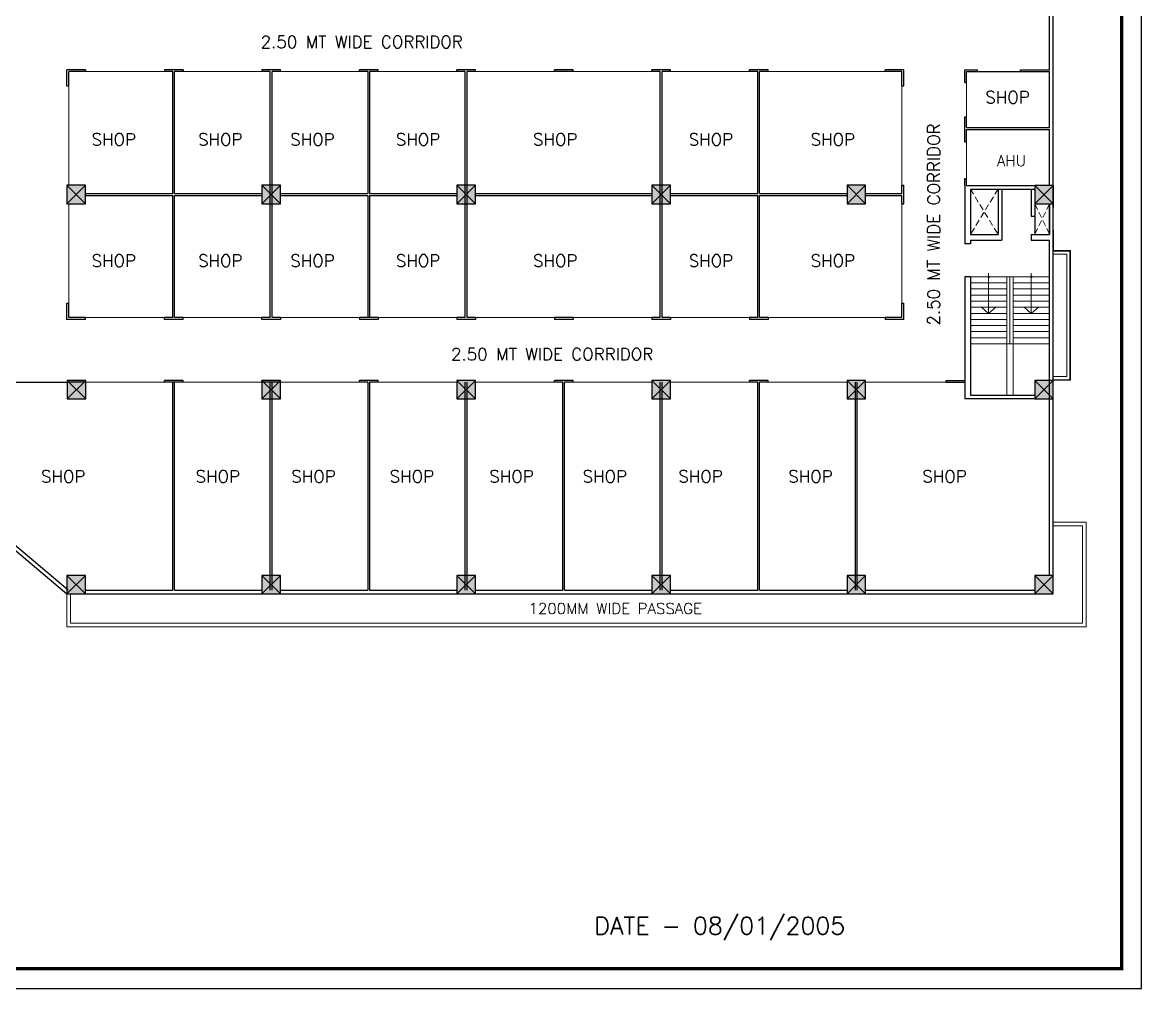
# Model space of a CAD drawing. Extents: x -14054 to 906348, y -36965 to 188562.
# Drawn here: x 380946 to 426857, y 60442 to 100074 of the extents above; entities that cross this region are included whole.
import ezdxf

# ---------------------------------------------------------------- set-up
doc = ezdxf.new("R2010")
doc.units = 0
doc.header["$LTSCALE"] = 1000
doc.header["$MEASUREMENT"] = 0
doc.linetypes.add('HIDDEN', pattern=[0.375, 0.25, -0.125])
for name, color, linetype in [('BOR', 5, 'CONTINUOUS'), ('COL', 5, 'CONTINUOUS'), ('DOOR', 6, 'CONTINUOUS'), ('SOLID', 252, 'CONTINUOUS')]:
    doc.layers.add(name, color=color, linetype=linetype)
for name, color, linetype, lineweight in [('HIDDEN', 7, 'HIDDEN', 15), ('STAIR', 4, 'CONTINUOUS', 15), ('TEXT', 3, 'CONTINUOUS', 15), ('WALL', 2, 'CONTINUOUS', 30), ('WIN', 6, 'CONTINUOUS', 9)]:
    doc.layers.add(name, color=color, linetype=linetype, lineweight=lineweight)
doc.styles.add('ROMAN', font='ROMANS')

# ---------------------------------------------------------------- blocks, each defined once
blk = doc.blocks.new('*U46')
at = {"layer": 'SOLID'}
for points in [[(382773.13, 92633.38), (383533.13, 92633.38), (383533.13, 93393.38), (382773.13, 93393.38)], [(390773.13, 92633.38), (391533.13, 92633.38), (391533.13, 93393.38), (390773.13, 93393.38)], [(398773.13, 92633.38), (399533.13, 92633.38), (399533.13, 93393.38), (398773.13, 93393.38)], [(406773.13, 92633.38), (407533.13, 92633.38), (407533.13, 93393.38), (406773.13, 93393.38)], [(414773.13, 92633.38), (415533.13, 92633.38), (415533.13, 93393.38), (414773.13, 93393.38)], [(422473.13, 92629.38), (423233.13, 92629.38), (423233.13, 93389.38), (422473.13, 93389.38)], [(382783.13, 84629.38), (383543.13, 84629.38), (383543.13, 85389.38), (382783.13, 85389.38)], [(390773.13, 84629.38), (391533.13, 84629.38), (391533.13, 85389.38), (390773.13, 85389.38)], [(398773.13, 84629.38), (399533.13, 84629.38), (399533.13, 85389.38), (398773.13, 85389.38)], [(406773.13, 84629.38), (407533.13, 84629.38), (407533.13, 85389.38), (406773.13, 85389.38)], [(414773.13, 84629.38), (415533.13, 84629.38), (415533.13, 85389.38), (414773.13, 85389.38)], [(422473.13, 84629.38), (423233.13, 84629.38), (423233.13, 85389.38), (422473.13, 85389.38)], [(382773.13, 76629.38), (383533.13, 76629.38), (383533.13, 77389.38), (382773.13, 77389.38)], [(390773.13, 76629.38), (391533.13, 76629.38), (391533.13, 77389.38), (390773.13, 77389.38)], [(398773.13, 76629.38), (399533.13, 76629.38), (399533.13, 77389.38), (398773.13, 77389.38)], [(406773.13, 76629.38), (407533.13, 76629.38), (407533.13, 77389.38), (406773.13, 77389.38)], [(414773.13, 76629.38), (415533.13, 76629.38), (415533.13, 77389.38), (414773.13, 77389.38)], [(422473.13, 76629.38), (423233.13, 76629.38), (423233.13, 77389.38), (422473.13, 77389.38)]]:
    blk.add_hatch(color=256, dxfattribs=at).paths.add_polyline_path(points)
at = {"layer": 'BOR', "color": 2, "ltscale": 140}
blk.add_lwpolyline([(319469.15, 139976.49), (319469.15, 60441.6), (426857.32, 60441.6), (426857.32, 139976.49)], close=True, dxfattribs=at)
at = {"layer": 'BOR', "ltscale": 140, "const_width": 136.54}
blk.add_lwpolyline([(426038.07, 61260.85), (320288.41, 61260.85), (320288.41, 139157.23), (426038.07, 139157.23)], close=True, dxfattribs=at)
at = {"layer": 'COL', "color": 7}
for p, q in [((383533.13, 93393.38), (382773.13, 92633.38)), ((382773.13, 93393.38), (383533.13, 92633.38)), ((391533.13, 93393.38), (390773.13, 92633.38)), ((390773.13, 93393.38), (391533.13, 92633.38)), ((399533.13, 93393.38), (398773.13, 92633.38)), ((398773.13, 93393.38), (399533.13, 92633.38)), ((407533.13, 93393.38), (406773.13, 92633.38)), ((406773.13, 93393.38), (407533.13, 92633.38)), ((415533.13, 93393.38), (414773.13, 92633.38)), ((414773.13, 93393.38), (415533.13, 92633.38)), ((423233.13, 93389.38), (422473.13, 92629.38)), ((422473.13, 93389.38), (423233.13, 92629.38)), ((423233.13, 93389.38), (422473.13, 92629.38)), ((422473.13, 93389.38), (423233.13, 92629.38)), ((383543.13, 85389.38), (382783.13, 84629.38)), ((382783.13, 85389.38), (383543.13, 84629.38)), ((391533.13, 85389.38), (390773.13, 84629.38)), ((390773.13, 85389.38), (391533.13, 84629.38)), ((399533.13, 85389.38), (398773.13, 84629.38)), ((398773.13, 85389.38), (399533.13, 84629.38)), ((407533.13, 85389.38), (406773.13, 84629.38)), ((406773.13, 85389.38), (407533.13, 84629.38)), ((415533.13, 85389.38), (414773.13, 84629.38)), ((414773.13, 85389.38), (415533.13, 84629.38)), ((423233.13, 85389.38), (422473.13, 84629.38)), ((422473.13, 85389.38), (423233.13, 84629.38)), ((383533.13, 77389.38), (382773.13, 76629.38)), ((382773.13, 77389.38), (383533.13, 76629.38)), ((391533.13, 77389.38), (390773.13, 76629.38)), ((390773.13, 77389.38), (391533.13, 76629.38)), ((399533.13, 77389.38), (398773.13, 76629.38)), ((398773.13, 77389.38), (399533.13, 76629.38)), ((407533.13, 77389.38), (406773.13, 76629.38)), ((406773.13, 77389.38), (407533.13, 76629.38)), ((415533.13, 77389.38), (414773.13, 76629.38)), ((414773.13, 77389.38), (415533.13, 76629.38)), ((423233.13, 77389.38), (422473.13, 76629.38)), ((422473.13, 77389.38), (423233.13, 76629.38))]:
    blk.add_line(p, q, dxfattribs=at)
at = {"layer": 'COL'}
for points in [[(382773.13, 92633.38), (383533.13, 92633.38), (383533.13, 93393.38), (382773.13, 93393.38)], [(390773.13, 92633.38), (391533.13, 92633.38), (391533.13, 93393.38), (390773.13, 93393.38)], [(398773.13, 92633.38), (399533.13, 92633.38), (399533.13, 93393.38), (398773.13, 93393.38)], [(406773.13, 92633.38), (407533.13, 92633.38), (407533.13, 93393.38), (406773.13, 93393.38)], [(414773.13, 92633.38), (415533.13, 92633.38), (415533.13, 93393.38), (414773.13, 93393.38)], [(422473.13, 92629.38), (423233.13, 92629.38), (423233.13, 93389.38), (422473.13, 93389.38)], [(382783.13, 84629.38), (383543.13, 84629.38), (383543.13, 85389.38), (382783.13, 85389.38)], [(390773.13, 84629.38), (391533.13, 84629.38), (391533.13, 85389.38), (390773.13, 85389.38)], [(398773.13, 84629.38), (399533.13, 84629.38), (399533.13, 85389.38), (398773.13, 85389.38)], [(406773.13, 84629.38), (407533.13, 84629.38), (407533.13, 85389.38), (406773.13, 85389.38)], [(414773.13, 84629.38), (415533.13, 84629.38), (415533.13, 85389.38), (414773.13, 85389.38)], [(422473.13, 84629.38), (423233.13, 84629.38), (423233.13, 85389.38), (422473.13, 85389.38)], [(382773.13, 76629.38), (383533.13, 76629.38), (383533.13, 77389.38), (382773.13, 77389.38)], [(390773.13, 76629.38), (391533.13, 76629.38), (391533.13, 77389.38), (390773.13, 77389.38)], [(398773.13, 76629.38), (399533.13, 76629.38), (399533.13, 77389.38), (398773.13, 77389.38)], [(406773.13, 76629.38), (407533.13, 76629.38), (407533.13, 77389.38), (406773.13, 77389.38)], [(414773.13, 76629.38), (415533.13, 76629.38), (415533.13, 77389.38), (414773.13, 77389.38)], [(422473.13, 76629.38), (423233.13, 76629.38), (423233.13, 77389.38), (422473.13, 77389.38)]]:
    blk.add_lwpolyline(points, close=True, dxfattribs=at)
at = {"layer": 'DOOR', "linetype": 'Continuous'}
blk.add_line((422473.04, 92119.38), (422473.04, 91369.38), dxfattribs=at)
at = {"layer": 'DOOR'}
blk.add_line((380083.13, 85314.38), (382783.13, 85314.38), dxfattribs=at)
at = {"layer": 'HIDDEN'}
for p, q in [((419833.04, 93239.61), (420973.04, 91369.38)), ((420973.04, 93239.61), (419833.05, 91369.38)), ((423083.04, 92629.38), (422473.04, 91369.38)), ((422473.13, 92629.38), (423083.05, 91369.38))]:
    blk.add_line(p, q, dxfattribs=at)
at = {"layer": 'STAIR'}
for p, q in [((421333.09, 89639.38), (419833.09, 89639.38)), ((421583.06, 89639.38), (423083.06, 89639.38)), ((421333.09, 89389.38), (419833.09, 89389.38)), ((421333.09, 89139.38), (419833.09, 89139.38)), ((421583.06, 89389.38), (423083.06, 89389.38)), ((421583.06, 89139.38), (423083.06, 89139.38)), ((421333.09, 88889.38), (419833.09, 88889.38)), ((421333.09, 88639.38), (419833.09, 88639.38)), ((421583.06, 88889.38), (423083.06, 88889.38)), ((421583.06, 88639.38), (423083.06, 88639.38)), ((421333.09, 88389.38), (419833.09, 88389.38)), ((421583.06, 88389.38), (423083.06, 88389.38)), ((421333.08, 88139.38), (419833.08, 88139.38)), ((421333.08, 87889.38), (419833.08, 87889.38)), ((421583.06, 88139.38), (423083.06, 88139.38)), ((421583.07, 87889.38), (423083.07, 87889.38)), ((421333.08, 87639.38), (419833.08, 87639.38)), ((421333.08, 87389.38), (419833.08, 87389.38)), ((421583.07, 87639.38), (423083.07, 87639.38)), ((421583.07, 87389.38), (423083.07, 87389.38)), ((421333.08, 87139.38), (419833.08, 87139.38)), ((421333.08, 86889.38), (419833.08, 86889.38)), ((421333.08, 86889.38), (421333.08, 84779.38)), ((421583.07, 87139.38), (423083.07, 87139.38)), ((421583.07, 86889.38), (423083.07, 86889.38)), ((421583.07, 86889.38), (421583.07, 84779.38))]:
    blk.add_line(p, q, dxfattribs=at)
at = {"layer": 'STAIR', "linetype": 'Continuous'}
for p, q in [((420583.09, 88139.38), (420583.09, 89789.38)), ((422333.06, 88139.38), (422333.06, 89789.38))]:
    blk.add_line(p, q, dxfattribs=at)
at = {"layer": 'STAIR', "color": 3}
blk.add_line((421458.07, 86889.38), (421458.07, 89639.38), dxfattribs=at)
at = {"layer": 'STAIR', "linetype": 'Continuous', "const_width": 50}
for points in [[(420583.09, 89664.38, 1), (420583.09, 89614.38, 1)], [(422333.06, 89664.38, 1), (422333.06, 89614.38, 1)]]:
    blk.add_lwpolyline(points, format="xyb", close=True, dxfattribs=at)
at = {"layer": 'STAIR', "color": 3}
blk.add_lwpolyline([(421583.06, 89639.38), (421333.07, 89639.38), (421333.06, 89639.38), (421333.07, 86889.38), (421333.08, 86889.38), (421583.07, 86889.38)], close=True, dxfattribs=at)
at = {"layer": 'STAIR', "linetype": 'Continuous'}
for points in [[(420295.41, 88389.38), (420583.09, 88139.38), (420870.77, 88389.38)], [(422045.37, 88389.38), (422333.06, 88139.38), (422620.74, 88389.38)]]:
    blk.add_lwpolyline(points, dxfattribs=at)
at = {"layer": 'WALL', "color": 2, "ltscale": 140}
for p, q in [((423233.13, 76629.38), (423233.13, 106369.89)), ((423083.13, 98129.37), (423083.13, 100626.38)), ((421883.13, 98054.38), (421883.13, 98129.38)), ((423083.13, 95759.38), (423083.13, 98054.37)), ((423083.13, 93389.38), (423083.13, 95684.38)), ((423083.13, 91369.38), (423083.13, 92629.38)), ((423083.13, 77389.38), (423083.13, 91139.38))]:
    blk.add_line(p, q, dxfattribs=at)
at = {"layer": 'WALL'}
for p, q in [((383533.13, 98129.38), (382773.13, 98129.38)), ((382773.13, 97469.38), (382773.13, 98129.38)), ((383533.13, 98054.38), (382848.13, 98054.38)), ((382848.13, 97469.38), (382848.13, 98054.38)), ((383533.13, 98129.38), (383533.13, 98054.38)), ((387540.63, 98129.38), (386780.63, 98129.38)), ((386780.63, 98129.38), (386780.63, 98054.38)), ((387117.13, 98054.38), (386780.63, 98054.38)), ((387117.13, 93050.88), (387117.13, 98054.38)), ((387540.63, 98054.38), (387192.13, 98054.38)), ((387192.13, 93050.88), (387192.13, 98054.38)), ((387540.63, 98129.38), (387540.63, 98054.38)), ((391533.13, 98129.38), (390773.13, 98129.38)), ((390773.13, 98129.38), (390773.13, 98054.38)), ((391115.63, 98054.38), (390773.13, 98054.38)), ((391115.63, 87964.38), (391115.63, 98054.38)), ((391190.63, 87964.38), (391190.63, 98054.38)), ((391533.13, 98054.38), (391190.63, 98054.38)), ((391533.13, 98054.38), (391533.13, 98129.38)), ((394777.63, 98054.38), (394777.63, 98129.38)), ((395537.63, 98129.38), (394777.63, 98129.38)), ((395114.13, 98054.38), (394777.63, 98054.38)), ((395114.13, 98054.38), (395114.13, 93050.88)), ((395537.63, 98054.38), (395189.13, 98054.38)), ((395189.13, 98054.38), (395189.13, 93050.88)), ((395537.63, 98054.38), (395537.63, 98129.38)), ((398773.13, 98054.38), (398773.13, 98129.38)), ((399533.13, 98129.38), (398773.13, 98129.38)), ((399112.63, 98054.38), (398773.13, 98054.38)), ((399112.63, 87964.38), (399112.63, 98054.38)), ((399187.63, 87964.38), (399187.63, 98054.38)), ((399533.13, 98054.38), (399187.63, 98054.38)), ((399533.13, 98054.38), (399533.13, 98129.38)), ((402774.63, 98054.38), (402774.63, 98129.38)), ((403534.63, 98129.38), (402774.63, 98129.38)), ((403534.63, 98054.38), (402774.63, 98054.38)), ((403534.63, 98054.38), (403534.63, 98129.38)), ((406773.13, 98054.38), (406773.13, 98129.38)), ((407533.13, 98129.38), (406773.13, 98129.38)), ((407109.63, 98054.38), (406773.13, 98054.38)), ((407109.63, 87964.38), (407109.63, 98054.38)), ((407533.13, 98054.38), (407184.63, 98054.38)), ((407184.63, 87964.38), (407184.63, 98054.38)), ((407533.13, 98054.38), (407533.13, 98129.38)), ((410771.63, 98054.38), (410771.63, 98129.38)), ((411531.63, 98129.38), (410771.63, 98129.38)), ((411108.13, 98054.38), (410771.63, 98054.38)), ((411108.13, 93050.88), (411108.13, 98054.38)), ((411531.63, 98054.38), (411183.13, 98054.38)), ((411183.13, 93050.88), (411183.13, 98054.38)), ((411531.63, 98054.38), (411531.63, 98129.38)), ((417103.13, 98129.38), (416343.13, 98129.38)), ((416343.13, 98054.38), (416343.13, 98129.38)), ((417028.13, 98054.38), (416343.13, 98054.38)), ((417028.13, 97469.38), (417028.13, 98054.38)), ((417103.13, 97469.38), (417103.13, 98129.38)), ((419603.04, 98129.38), (420130.38, 98129.38)), ((419603.04, 97602.04), (419603.04, 98129.38)), ((419678.04, 98054.38), (423083.13, 98054.37)), ((419678.04, 97602.04), (419678.04, 98054.38)), ((420130.38, 98054.38), (420130.38, 98129.38)), ((421883.13, 98129.38), (423083.13, 98129.37)), ((382773.13, 97469.38), (382848.13, 97469.38)), ((417028.13, 97469.38), (417103.13, 97469.38)), ((419603.04, 97602.04), (419678.04, 97602.04)), ((419603.04, 96202.05), (419678.04, 96202.05)), ((419603.04, 95173.45), (419603.04, 96202.05)), ((419678.04, 95759.38), (419678.04, 96202.05)), ((419678.04, 95759.38), (423083.13, 95759.38)), ((419678.04, 95684.38), (423083.13, 95684.38)), ((419678.04, 95173.45), (419678.04, 95684.38)), ((419603.04, 95173.45), (419678.04, 95173.45)), ((419603.04, 93389.38), (419603.04, 93673.45)), ((419603.04, 93673.45), (419678.04, 93673.45)), ((419678.04, 93389.38), (419678.04, 93673.45)), ((417028.13, 93393.38), (417103.13, 93393.38)), ((417028.13, 93050.88), (417028.13, 93393.38)), ((417103.13, 92633.38), (417103.13, 93393.38)), ((383533.13, 93050.88), (387117.13, 93050.88)), ((383533.13, 92975.88), (387117.13, 92975.88)), ((387117.13, 87964.38), (387117.13, 92975.88)), ((387192.13, 93050.88), (390773.13, 93050.88)), ((387192.13, 87964.38), (387192.13, 92975.88)), ((387192.13, 92975.88), (390773.13, 92975.88)), ((391533.13, 93050.88), (395114.13, 93050.88)), ((391533.13, 92975.88), (395114.13, 92975.88)), ((395114.13, 92975.88), (395114.13, 87964.38)), ((395189.13, 93050.88), (398773.13, 93050.88)), ((395189.13, 92975.88), (395189.13, 87964.38)), ((395189.13, 92975.88), (398773.13, 92975.88)), ((399533.13, 93050.88), (406773.13, 93050.88)), ((399533.13, 92975.88), (406773.13, 92975.88)), ((407533.13, 93050.88), (411108.13, 93050.88)), ((407533.13, 92975.88), (411108.13, 92975.88)), ((411108.13, 87964.38), (411108.13, 92975.88)), ((411183.13, 93050.88), (414773.13, 93050.88)), ((411183.13, 87964.38), (411183.13, 92975.88)), ((411183.13, 92975.88), (414773.13, 92975.88)), ((415533.13, 93050.88), (417028.13, 93050.88)), ((415533.13, 92975.88), (417028.13, 92975.88)), ((417028.13, 92633.38), (417028.13, 92975.88)), ((417028.13, 92633.38), (417103.13, 92633.38)), ((419833.09, 90989.38), (419603.05, 90989.38)), ((419833.08, 91139.38), (419833.05, 91139.38)), ((419833.09, 89639.38), (419603.06, 89639.38)), ((382773.13, 87889.38), (382773.13, 88557.38)), ((382773.13, 88557.38), (382848.13, 88557.38)), ((382848.13, 87964.38), (382848.13, 88557.38)), ((417028.13, 87964.38), (417028.13, 88557.38)), ((417028.13, 88557.38), (417103.13, 88557.38)), ((417103.13, 87889.38), (417103.13, 88557.38)), ((383533.13, 87889.38), (382773.13, 87889.38)), ((383533.13, 87964.38), (382848.13, 87964.38)), ((383533.13, 87889.38), (383533.13, 87964.38)), ((386780.63, 87889.38), (386780.63, 87964.38)), ((387117.13, 87964.38), (386780.63, 87964.38)), ((387540.63, 87889.38), (386780.63, 87889.38)), ((387540.63, 87964.38), (387192.13, 87964.38)), ((387540.63, 87889.38), (387540.63, 87964.38)), ((390773.13, 87889.38), (390773.13, 87964.38)), ((391115.63, 87964.38), (390773.13, 87964.38)), ((391533.13, 87889.38), (390773.13, 87889.38)), ((391533.13, 87964.38), (391190.63, 87964.38)), ((391533.13, 87964.38), (391533.13, 87889.38)), ((394777.63, 87964.38), (394777.63, 87889.38)), ((395537.63, 87964.38), (394777.63, 87964.38)), ((395537.63, 87889.38), (394777.63, 87889.38)), ((395537.63, 87964.38), (395537.63, 87889.38)), ((398773.13, 87964.38), (398773.13, 87889.38)), ((399112.63, 87964.38), (398773.13, 87964.38)), ((399533.13, 87889.38), (398773.13, 87889.38)), ((399533.13, 87964.38), (399187.63, 87964.38)), ((399533.13, 87964.38), (399533.13, 87889.38)), ((402774.63, 87964.38), (402774.63, 87889.38)), ((403534.63, 87964.38), (402774.63, 87964.38)), ((403534.63, 87889.38), (402774.63, 87889.38)), ((403534.63, 87964.38), (403534.63, 87889.38)), ((406773.13, 87964.38), (406773.13, 87889.38)), ((407109.63, 87964.38), (406773.13, 87964.38)), ((407533.13, 87889.38), (406773.13, 87889.38)), ((407533.13, 87964.38), (407184.63, 87964.38)), ((407533.13, 87964.38), (407533.13, 87889.38)), ((410771.63, 87964.38), (410771.63, 87889.38)), ((411108.13, 87964.38), (410771.63, 87964.38)), ((411531.63, 87889.38), (410771.63, 87889.38)), ((411531.63, 87964.38), (411183.13, 87964.38)), ((411531.63, 87964.38), (411531.63, 87889.38)), ((417028.13, 87964.38), (416343.13, 87964.38)), ((416343.13, 87964.38), (416343.13, 87889.38)), ((417103.13, 87889.38), (416343.13, 87889.38)), ((383543.13, 85389.38), (382783.13, 85389.38)), ((383543.13, 85314.38), (382783.13, 85314.38)), ((383543.13, 85314.38), (383543.13, 85389.38)), ((387540.63, 85389.38), (386780.63, 85389.38)), ((386780.63, 85314.38), (386780.63, 85389.38)), ((387540.63, 85314.38), (386780.63, 85314.38)), ((387117.13, 76779.38), (387117.13, 85314.38)), ((387192.13, 76779.38), (387192.13, 85314.38)), ((387540.63, 85314.38), (387540.63, 85389.38)), ((390773.13, 85314.38), (390773.13, 85389.38)), ((391533.13, 85389.38), (390773.13, 85389.38)), ((391533.13, 85314.38), (390773.13, 85314.38)), ((391115.63, 76779.38), (391115.63, 85314.38)), ((391190.63, 76779.38), (391190.63, 85314.38)), ((391533.13, 85314.38), (391533.13, 85389.38)), ((394777.63, 85314.38), (394777.63, 85389.38)), ((395537.63, 85389.38), (394777.63, 85389.38)), ((395114.13, 85314.38), (394777.63, 85314.38)), ((395114.13, 85314.38), (395114.13, 76779.38)), ((395537.63, 85314.38), (395189.13, 85314.38)), ((395189.13, 85314.38), (395189.13, 76779.38)), ((395537.63, 85314.38), (395537.63, 85389.38)), ((399112.63, 76779.38), (399112.63, 85314.38)), ((399187.63, 76779.38), (399187.63, 85314.38)), ((402774.63, 85314.38), (402774.63, 85389.38)), ((403534.63, 85389.38), (402774.63, 85389.38)), ((403111.13, 85314.38), (402774.63, 85314.38)), ((403111.13, 76779.38), (403111.13, 85314.38)), ((403534.63, 85314.38), (403186.13, 85314.38)), ((403186.13, 76779.38), (403186.13, 85314.38)), ((403534.63, 85314.38), (403534.63, 85389.38)), ((407109.63, 76779.38), (407109.63, 85314.38)), ((407184.63, 76779.38), (407184.63, 85314.38)), ((410771.63, 85314.38), (410771.63, 85389.38)), ((411531.63, 85389.38), (410771.63, 85389.38)), ((411108.13, 85314.38), (410771.63, 85314.38)), ((411108.13, 76779.38), (411108.13, 85314.38)), ((411531.63, 85314.38), (411183.13, 85314.38)), ((411183.13, 76779.38), (411183.13, 85314.38)), ((411531.63, 85314.38), (411531.63, 85389.38)), ((415115.63, 76779.38), (415115.63, 85314.38)), ((415190.63, 76779.38), (415190.63, 85314.38)), ((418843.08, 85314.39), (418843.08, 85389.39)), ((418843.08, 85389.39), (419603.08, 85389.38)), ((418843.08, 85314.39), (419603.08, 85314.38)), ((422473.13, 84629.38), (419603.08, 84629.38)), ((419833.08, 84779.38), (422473.13, 84779.38)), ((374514.97, 83589.76), (382773.13, 76629.38)), ((382827.99, 76779.38), (374609.35, 83703.11)), ((383533.13, 76779.38), (387117.13, 76779.38)), ((387192.13, 76779.38), (390773.13, 76779.38)), ((391533.13, 76779.38), (395114.13, 76779.38)), ((395189.13, 76779.38), (398773.13, 76779.38)), ((399533.13, 76779.38), (403111.13, 76779.38)), ((403186.13, 76779.38), (406773.13, 76779.38)), ((407533.13, 76779.38), (411108.13, 76779.38)), ((411183.13, 76779.38), (414773.13, 76779.38)), ((415533.13, 76779.38), (422473.13, 76779.38)), ((382773.13, 76629.38), (423233.13, 76629.38))]:
    blk.add_line(p, q, dxfattribs=at)
at = {"layer": 'WALL', "linetype": 'Continuous'}
for p, q in [((419603.04, 93389.38), (419603.05, 90989.38)), ((419678.04, 93389.38), (422473.13, 93389.38)), ((419833.04, 93239.61), (419833.05, 91369.38)), ((419833.04, 93239.38), (420973.04, 93239.38)), ((419833.04, 93239.38), (419833.05, 91369.38)), ((420753.13, 93239.61), (422473.13, 93239.6)), ((420973.04, 93239.38), (420973.04, 91369.38)), ((421123.04, 93239.61), (421123.04, 91139.38)), ((422323.04, 93239.6), (422323.04, 92119.16)), ((423233.13, 93389.38), (423233.13, 92451.25)), ((422473.13, 92629.16), (422473.04, 92119.16)), ((423083.04, 92629.38), (423083.05, 91369.38)), ((422323.04, 92119.16), (422473.04, 92119.16)), ((419833.05, 91369.38), (420973.04, 91369.38)), ((422323.04, 91369.38), (423083.13, 91369.38)), ((422323.04, 91369.38), (422323.04, 91139.38)), ((423233.05, 91551.25), (423233.05, 90712.89)), ((419833.05, 91139.38), (421123.04, 91139.38)), ((419833.05, 91139.38), (419833.05, 90989.38)), ((422323.04, 91139.38), (423083.13, 91139.38)), ((419603.06, 89639.38), (419603.08, 84629.38)), ((419833.06, 89639.38), (419833.08, 84779.38))]:
    blk.add_line(p, q, dxfattribs=at)
at = {"layer": 'WIN'}
for p, q in [((383533.13, 98054.38), (386780.63, 98054.38)), ((387540.63, 98054.38), (390773.13, 98054.38)), ((391533.13, 98054.38), (394777.63, 98054.38)), ((395537.63, 98054.38), (398773.13, 98054.38)), ((399533.13, 98054.38), (402774.63, 98054.38)), ((403534.63, 98054.38), (406773.13, 98054.38)), ((407533.13, 98054.38), (410771.63, 98054.38)), ((411531.63, 98054.38), (416343.13, 98054.38)), ((421883.13, 98054.38), (420130.38, 98054.38)), ((382848.13, 97469.38), (382848.13, 93393.38)), ((417028.13, 97469.38), (417028.13, 93393.38)), ((419678.04, 97602.04), (419678.04, 96202.05)), ((419678.04, 95173.45), (419678.04, 93673.45)), ((382848.13, 88557.38), (382848.13, 92633.38)), ((417028.13, 92633.38), (417028.13, 88557.38)), ((423914.54, 90687.89), (423233.07, 90687.89)), ((423788.88, 90562.23), (423233.07, 90562.23)), ((423939.54, 90712.89), (423233.13, 90712.89)), ((423788.88, 90562.23), (423788.88, 85543.55)), ((423914.54, 90687.89), (423914.54, 85417.89)), ((423939.54, 90712.89), (423939.54, 85392.89)), ((383533.13, 87964.38), (386780.63, 87964.38)), ((387540.63, 87964.38), (390773.13, 87964.38)), ((391533.13, 87964.38), (394777.63, 87964.38)), ((395537.63, 87964.38), (398773.13, 87964.38)), ((399533.13, 87964.38), (402774.63, 87964.38)), ((403534.63, 87964.38), (406773.13, 87964.38)), ((407533.13, 87964.38), (410771.63, 87964.38)), ((411531.63, 87964.38), (416343.13, 87964.38)), ((423788.88, 85543.55), (423233.07, 85543.55)), ((423914.54, 85417.89), (423233.07, 85417.89)), ((383543.13, 85314.38), (386780.63, 85314.38)), ((387540.63, 85314.38), (390773.13, 85314.38)), ((391533.13, 85314.38), (394777.63, 85314.38)), ((395537.63, 85314.38), (398773.13, 85314.38)), ((399533.13, 85314.38), (402774.63, 85314.38)), ((403534.63, 85314.38), (406773.13, 85314.38)), ((407533.13, 85314.38), (410771.63, 85314.38)), ((411531.63, 85314.38), (414773.13, 85314.38)), ((415533.13, 85314.38), (418843.08, 85314.39)), ((423939.54, 85392.89), (423233.13, 85392.89)), ((423233.13, 79579.13), (424583.13, 79579.13)), ((423233.13, 79429.13), (424433.13, 79429.13)), ((424433.13, 75429.38), (424433.13, 79429.13)), ((424583.13, 75279.38), (424583.13, 79579.13)), ((382773.13, 75279.38), (382773.13, 76629.38)), ((382923.13, 75429.38), (382923.13, 76629.38)), ((382923.13, 75429.38), (424433.13, 75429.38)), ((382773.13, 75279.38), (424583.13, 75279.38))]:
    blk.add_line(p, q, dxfattribs=at)
at = {"layer": 'BOR', "color": 3, "ltscale": 140, "style": 'ROMAN'}
blk.add_text('DATE - 08/01/2005', height=714.7359, dxfattribs=at).set_placement((404408.14, 62662.44))
at = {"layer": 'TEXT', "color": 3, "ltscale": 140, "style": 'ROMAN'}
for s, height, p in [('2.50 MT WIDE CORRIDOR', 500, (390721.53, 99022.42)), ('2.50 MT WIDE CORRIDOR', 500, (390721.53, 99022.42)), ('SHOP', 500, (420449.68, 96751)), ('SHOP', 500, (383785.21, 95021.23)), ('SHOP', 500, (388155.21, 95021.23)), ('SHOP', 500, (391936.71, 95021.23)), ('SHOP', 500, (396264.71, 95021.23)), ('SHOP', 500, (401895.21, 95021.23)), ('SHOP', 500, (408282.21, 95021.23)), ('SHOP', 500, (413282.21, 95021.23)), ('AHU', 450, (420921.13, 94179.44)), ('SHOP', 500, (383785.21, 90047.73)), ('SHOP', 500, (388155.21, 90047.73)), ('SHOP', 500, (391936.71, 90047.73)), ('SHOP', 500, (396264.71, 90047.73)), ('SHOP', 500, (401895.21, 90047.73)), ('SHOP', 500, (408282.21, 90047.73)), ('SHOP', 500, (413282.21, 90047.73)), ('2.50 MT WIDE CORRIDOR', 500, (398530.27, 86213.47)), ('SHOP', 500, (381710.21, 81199.23)), ('SHOP', 500, (388050.71, 81199.23)), ('SHOP', 500, (391980.21, 81199.23)), ('SHOP', 500, (396015.21, 81199.23)), ('SHOP', 500, (400102.21, 81199.23)), ('SHOP', 500, (403927.21, 81199.23)), ('SHOP', 500, (407857.21, 81199.23)), ('SHOP', 500, (412363.21, 81199.23)), ('SHOP', 500, (417865.21, 81199.23)), ('1200MM WIDE PASSAGE', 450, (401708.68, 75808.35))]:
    blk.add_text(s, height=height, dxfattribs=at).set_placement(p)
blk.add_text('2.50 MT WIDE CORRIDOR', height=500, rotation=90, dxfattribs=at).set_placement((418577.9, 87640.6))

msp = doc.modelspace()

# ---------------------------------------------------------------- block references
at = {"layer": 'TEXT'}
msp.add_blockref('*U46', (0, 0), dxfattribs=at)

doc.saveas('drawing.dxf')
